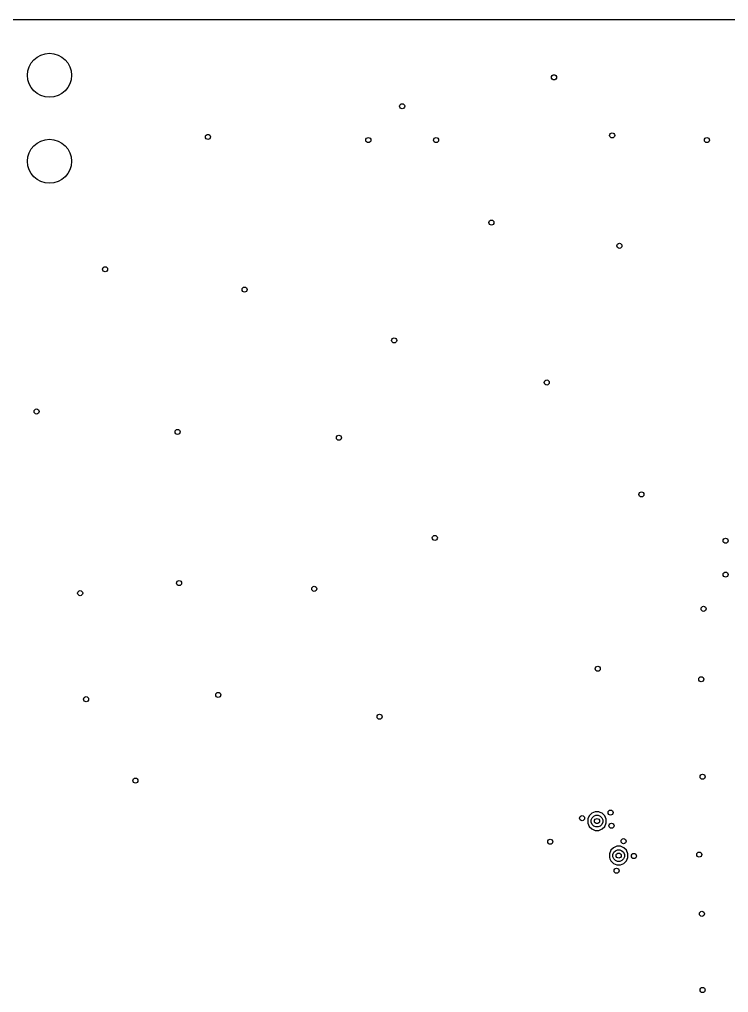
# Model space of a CAD drawing. Extents: x 114.9 to 199.6, y -137.1 to -76.7.
# Drawn here: x 136.43 to 157.38, y -105.39 to -76.65 of the extents above; entities that cross this region are included whole.
import ezdxf

# ---------------------------------------------------------------- set-up
doc = ezdxf.new("R2010")
doc.units = 0
doc.layers.add('BLACK', color=7, linetype='CONTINUOUS')

msp = doc.modelspace()

# ---------------------------------------------------------------- linework, layer by layer
at = {"layer": 'BLACK', "linetype": 'CONTINUOUS'}
for p, q in [((115.67417, -76.6505), (198.78583, -76.6505)), ((153.219757, -100.279029), (153.2145, -100.29172)), ((153.2145, -100.29172), (153.2145, -100.384801)), ((153.256444, -100.17394), (153.219757, -100.262506)), ((153.219757, -100.262506), (153.219757, -100.279029)), ((153.33394, -100.096444), (153.256444, -100.17394)), ((153.318363, -100.295859), (153.344493, -100.232775)), ((153.318363, -100.364141), (153.318363, -100.295859)), ((153.435198, -100.0545), (153.33394, -100.096444)), ((153.344493, -100.232775), (153.392775, -100.184493)), ((153.392775, -100.184493), (153.455859, -100.158363)), ((153.4352, -100.0545), (153.435198, -100.0545)), ((153.5448, -100.0545), (153.4352, -100.0545)), ((153.455859, -100.158363), (153.524141, -100.158363)), ((153.524141, -100.158363), (153.587225, -100.184493)), ((153.544801, -100.0545), (153.5448, -100.0545)), ((153.586744, -100.071874), (153.544801, -100.0545)), ((153.646058, -100.096443), (153.586744, -100.071874)), ((153.587225, -100.184493), (153.635507, -100.232775)), ((153.635507, -100.232775), (153.661637, -100.295859)), ((153.646059, -100.096444), (153.646058, -100.096443)), ((153.646061, -100.096445), (153.646059, -100.096444)), ((153.723555, -100.173939), (153.646061, -100.096445)), ((153.661637, -100.295859), (153.661637, -100.364141)), ((153.723555, -100.17394), (153.723555, -100.173939)), ((153.723557, -100.173942), (153.723555, -100.17394)), ((153.7655, -100.2752), (153.723557, -100.173942)), ((153.7655, -100.3848), (153.7655, -100.2752)), ((153.2145, -100.384801), (153.218621, -100.394749)), ((153.218621, -100.394749), (153.256443, -100.486058)), ((153.256443, -100.486058), (153.256444, -100.486059)), ((153.256444, -100.486059), (153.256445, -100.486061)), ((153.256445, -100.486061), (153.333939, -100.563555)), ((153.344493, -100.427225), (153.318363, -100.364141)), ((153.333939, -100.563555), (153.33394, -100.563555)), ((153.33394, -100.563555), (153.333942, -100.563557)), ((153.333942, -100.563557), (153.4352, -100.6055)), ((153.392775, -100.475507), (153.344493, -100.427225)), ((153.455859, -100.501637), (153.392775, -100.475507)), ((153.4352, -100.6055), (153.435202, -100.6055)), ((153.435202, -100.6055), (153.544798, -100.6055)), ((153.524141, -100.501637), (153.455859, -100.501637)), ((153.587225, -100.475507), (153.524141, -100.501637)), ((153.544798, -100.6055), (153.5448, -100.6055)), ((153.5448, -100.6055), (153.646058, -100.563557)), ((153.635507, -100.427225), (153.587225, -100.475507)), ((153.661637, -100.364141), (153.635507, -100.427225)), ((153.646058, -100.563557), (153.64606, -100.563555)), ((153.64606, -100.563555), (153.646061, -100.563555)), ((153.646061, -100.563555), (153.723555, -100.486061)), ((153.723555, -100.48606), (153.723557, -100.486058)), ((153.723555, -100.486061), (153.723555, -100.48606)), ((153.723557, -100.486058), (153.7655, -100.3848)), ((153.97394, -101.116444), (153.896444, -101.19394)), ((154.075198, -101.0745), (153.97394, -101.116444)), ((154.032775, -101.204493), (154.095859, -101.178363)), ((154.0752, -101.0745), (154.075198, -101.0745)), ((154.1848, -101.0745), (154.0752, -101.0745)), ((154.095859, -101.178363), (154.164141, -101.178363)), ((154.164141, -101.178363), (154.227225, -101.204493)), ((154.184801, -101.0745), (154.1848, -101.0745)), ((154.226744, -101.091874), (154.184801, -101.0745)), ((154.286058, -101.116443), (154.226744, -101.091874)), ((154.286059, -101.116444), (154.286058, -101.116443)), ((154.286061, -101.116445), (154.286059, -101.116444)), ((154.363555, -101.193939), (154.286061, -101.116445)), ((153.896444, -101.19394), (153.8545, -101.295198)), ((153.8545, -101.295198), (153.8545, -101.404801)), ((153.8545, -101.404801), (153.871874, -101.446744)), ((153.871874, -101.446744), (153.896443, -101.506058)), ((153.958363, -101.315859), (153.984493, -101.252775)), ((153.958363, -101.384141), (153.958363, -101.315859)), ((153.984493, -101.447225), (153.958363, -101.384141)), ((153.984493, -101.252775), (154.032775, -101.204493)), ((154.032775, -101.495507), (153.984493, -101.447225)), ((154.227225, -101.204493), (154.275507, -101.252775)), ((154.275507, -101.447225), (154.227225, -101.495507)), ((154.275507, -101.252775), (154.301637, -101.315859)), ((154.301637, -101.384141), (154.275507, -101.447225)), ((154.301637, -101.315859), (154.301637, -101.384141)), ((154.363555, -101.19394), (154.363555, -101.193939)), ((154.363557, -101.193942), (154.363555, -101.19394)), ((154.4055, -101.2952), (154.363557, -101.193942)), ((154.363557, -101.506058), (154.4055, -101.4048)), ((154.4055, -101.4048), (154.4055, -101.2952)), ((153.896443, -101.506058), (153.896444, -101.506059)), ((153.896444, -101.506059), (153.896445, -101.506061)), ((153.896445, -101.506061), (153.973939, -101.583555)), ((153.973939, -101.583555), (153.97394, -101.583555)), ((153.97394, -101.583555), (153.973942, -101.583557)), ((153.973942, -101.583557), (154.071982, -101.624167)), ((154.095859, -101.521637), (154.032775, -101.495507)), ((154.071982, -101.624167), (154.10282, -101.624167)), ((154.164141, -101.521637), (154.095859, -101.521637)), ((154.10282, -101.624167), (154.106038, -101.6255)), ((154.106038, -101.6255), (154.184798, -101.6255)), ((154.227225, -101.495507), (154.164141, -101.521637)), ((154.184798, -101.6255), (154.1848, -101.6255)), ((154.1848, -101.6255), (154.286058, -101.583557)), ((154.286058, -101.583557), (154.28606, -101.583555)), ((154.28606, -101.583555), (154.286061, -101.583555)), ((154.286061, -101.583555), (154.363555, -101.506061)), ((154.363555, -101.50606), (154.363557, -101.506058)), ((154.363555, -101.506061), (154.363555, -101.50606))]:
    msp.add_line(p, q, dxfattribs=at)
at = {"layer": 'BLACK'}
for centre, radius in [((137.318, -78.3), 0.65), ((152.22, -78.36), 0.075), ((147.736, -79.2135), 0.075), ((137.318, -80.84), 0.65), ((142, -80.12), 0.075), ((146.736, -80.2135), 0.075), ((148.736, -80.2135), 0.075), ((153.937415, -80.075578), 0.075), ((156.736, -80.2135), 0.075), ((150.37, -82.65), 0.075), ((154.15206, -83.338182), 0.075), ((138.96, -84.03), 0.075), ((143.08, -84.63), 0.075), ((147.5, -86.13), 0.075), ((152.00561, -87.373509), 0.075), ((136.937529, -88.232089), 0.075), ((141.101643, -88.833095), 0.075), ((145.866762, -89.004811), 0.075), ((154.8, -90.68), 0.075), ((148.700077, -91.966912), 0.075), ((157.29, -92.05), 0.075), ((157.29, -93.05), 0.075), ((141.144572, -93.297711), 0.075), ((145.14, -93.47), 0.075), ((138.225399, -93.598215), 0.075), ((156.64, -94.06), 0.075), ((153.51, -95.83), 0.075), ((156.57, -96.14), 0.075), ((142.303655, -96.603245), 0.075), ((138.4, -96.73), 0.075), ((147.068774, -97.24718), 0.075), ((139.856701, -99.136056), 0.075), ((156.61, -99.02), 0.075), ((153.89, -100.08), 0.075), ((153.04812, -100.244888), 0.075), ((153.49, -100.33), 0.075), ((153.918415, -100.467704), 0.075), ((152.11, -100.9385), 0.075), ((154.275612, -100.924207), 0.075), ((154.13, -101.35), 0.075), ((154.579847, -101.361838), 0.075), ((156.51, -101.32), 0.075), ((154.068679, -101.795804), 0.075), ((156.59, -103.07), 0.075), ((156.61, -105.32), 0.075)]:
    msp.add_circle(centre, radius, dxfattribs=at)
at = {"layer": 'WHITE'}
for centre, radius in [((137.318, -78.3), 0.65), ((152.22, -78.36), 0.075), ((147.736, -79.2135), 0.075), ((137.318, -80.84), 0.65), ((142, -80.12), 0.075), ((146.736, -80.2135), 0.075), ((148.736, -80.2135), 0.075), ((153.937415, -80.075578), 0.075), ((156.736, -80.2135), 0.075), ((150.37, -82.65), 0.075), ((154.15206, -83.338182), 0.075), ((138.96, -84.03), 0.075), ((143.08, -84.63), 0.075), ((147.5, -86.13), 0.075), ((152.00561, -87.373509), 0.075), ((136.937529, -88.232089), 0.075), ((141.101643, -88.833095), 0.075), ((145.866762, -89.004811), 0.075), ((154.8, -90.68), 0.075), ((148.700077, -91.966912), 0.075), ((157.29, -92.05), 0.075), ((157.29, -93.05), 0.075), ((141.144572, -93.297711), 0.075), ((145.14, -93.47), 0.075), ((138.225399, -93.598215), 0.075), ((156.64, -94.06), 0.075), ((153.51, -95.83), 0.075), ((156.57, -96.14), 0.075), ((142.303655, -96.603245), 0.075), ((138.4, -96.73), 0.075), ((147.068774, -97.24718), 0.075), ((139.856701, -99.136056), 0.075), ((156.61, -99.02), 0.075), ((153.89, -100.08), 0.075), ((153.04812, -100.244888), 0.075), ((153.49, -100.33), 0.075), ((153.918415, -100.467704), 0.075), ((152.11, -100.9385), 0.075), ((154.275612, -100.924207), 0.075), ((154.13, -101.35), 0.075), ((154.579847, -101.361838), 0.075), ((156.51, -101.32), 0.075), ((154.068679, -101.795804), 0.075), ((156.59, -103.07), 0.075), ((156.61, -105.32), 0.075)]:
    msp.add_circle(centre, radius, dxfattribs=at)

doc.saveas('drawing.dxf')
